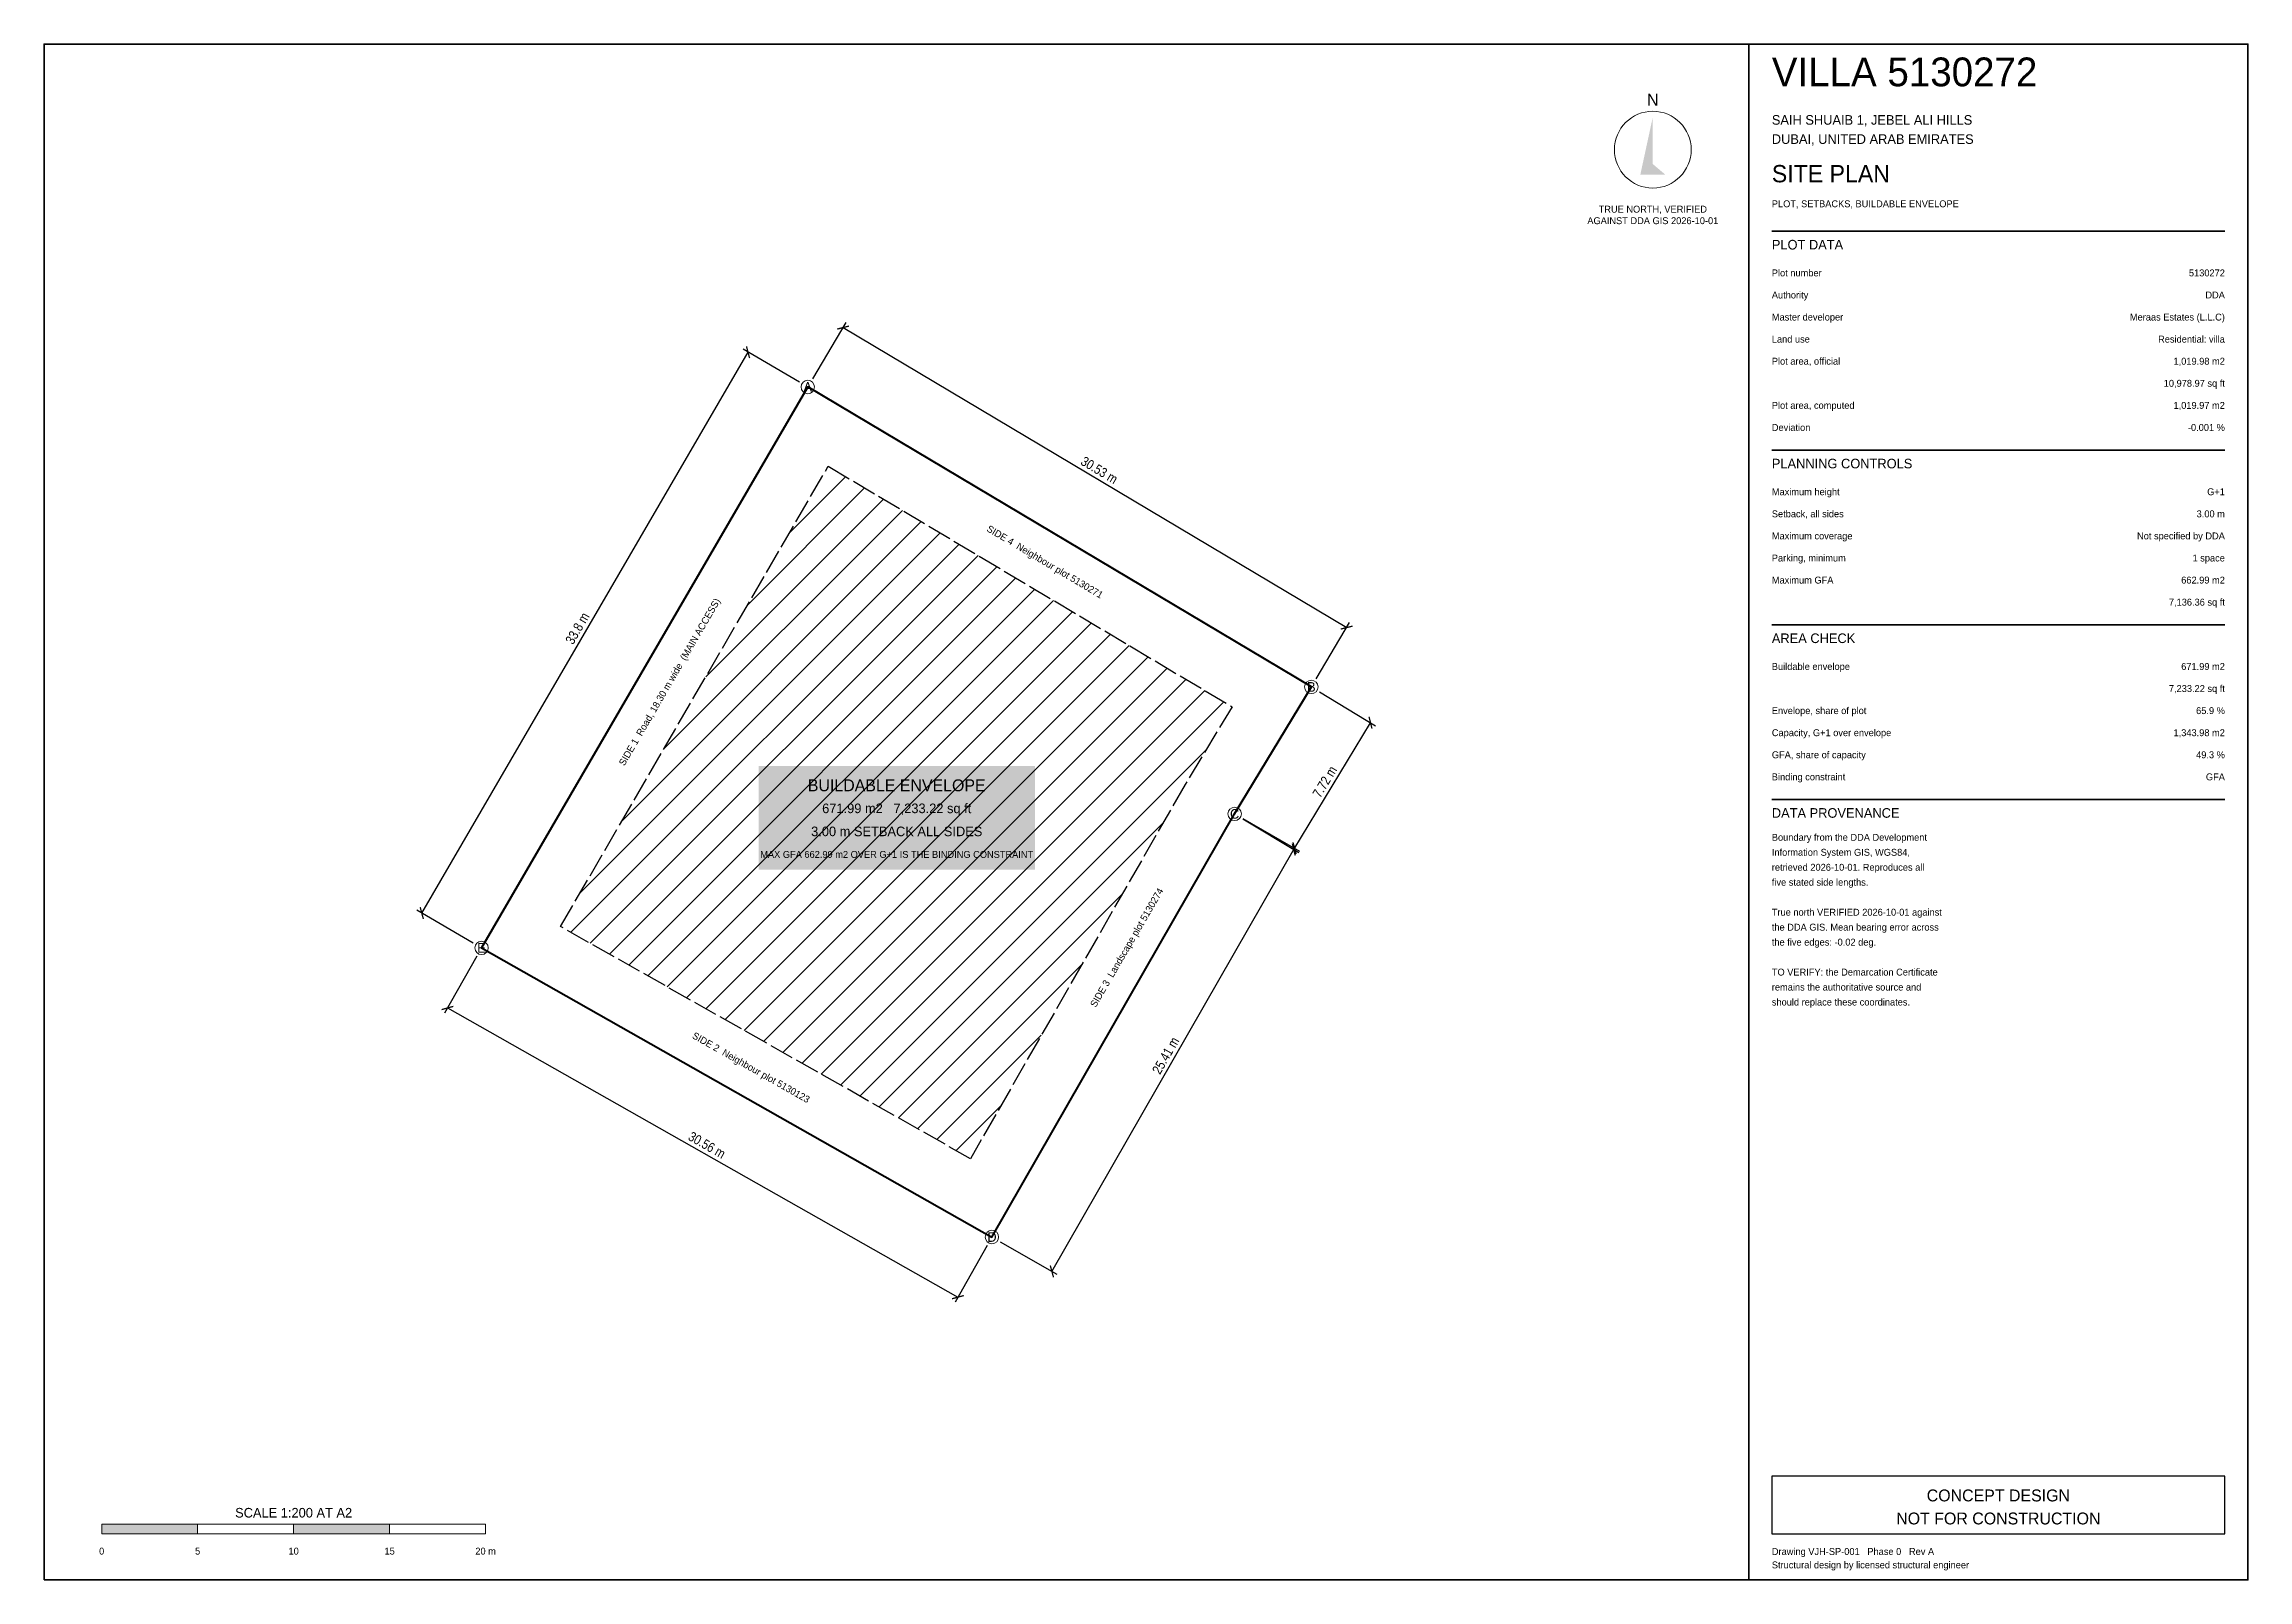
# Model space of a CAD drawing. Header units: metres. Extents: x 2 to 117, y 2 to 82.
import ezdxf
from ezdxf.enums import TextEntityAlignment as Align

# ---------------------------------------------------------------- set-up
doc = ezdxf.new("R2010")
doc.units = ezdxf.units.M
doc.linetypes.add('DASHED', pattern=[1.524, 1.27, -0.254])
doc.linetypes.add('DASHED2', pattern=[0.762, 0.635, -0.127])
for name, color, linetype, lineweight in [('DIMENSIONS', 4, 'Continuous', 13), ('ENVELOPE-HATCH', 253, 'Continuous', 5), ('NEIGHBOURS', 8, 'DASHED2', 9), ('NORTH-SCALE', 7, 'Continuous', 18), ('PLOT-BOUNDARY', 1, 'Continuous', 50), ('SETBACK-LINE', 2, 'DASHED', 25), ('SHEET', 7, 'Continuous', 35), ('STAMP', 1, 'Continuous', 25), ('TEXT', 7, 'Continuous', 13)]:
    doc.layers.add(name, color=color, linetype=linetype, lineweight=lineweight)
doc.styles.add('OpenSansCondensed-Light', font='OpenSansCondensed-Light.ttf')
doc.dimstyles.new('EZDXF', dxfattribs={"dimtxt": 0.25, "dimasz": 0.175, "dimexe": 0.375, "dimexo": 0.125, "dimgap": 0.1, "dimtad": 1, "dimlfac": 100, "dimzin": 12, "dimdsep": 46, "dimtxsty": 'OpenSansCondensed-Light', "dimblk": 'ARCHTICK', "dimcen": 2.5, "dimazin": 3, "dimtfac": 0.5, "dimtmove": 2, "dimatfit": 3})

# ---------------------------------------------------------------- blocks, each defined once
blk = doc.blocks.new('_ARCHTICK')
at = {"color": 0, "linetype": 'BYBLOCK', "const_width": 0.15}
blk.add_lwpolyline([(-0.5, -0.5), (0.5, 0.5)], dxfattribs=at)

msp = doc.modelspace()

# ---------------------------------------------------------------- hatches: boundary and pattern name
at = {"layer": 'ENVELOPE-HATCH'}
h = msp.add_hatch(dxfattribs=at)
h.set_pattern_fill('ANSI31', scale=0.35)
h.paths.add_polyline_path([(28.906, 36.038), (42.85, 60.011), (63.884, 47.482), (61.432, 43.425), (50.257, 23.941), (28.906, 36.038)])
h = msp.add_hatch(color=255, dxfattribs=at)
h.dxf.hatch_style = 1
h.paths.add_polyline_path([(39.215, 38.99), (53.615, 38.99), (53.615, 44.39), (39.215, 44.39)])
at = {"layer": 'NORTH-SCALE'}
for points in [[(5, 4.4), (10, 4.4), (10, 4.9), (5, 4.9)], [(15, 4.4), (20, 4.4), (20, 4.9), (15, 4.9)]]:
    msp.add_hatch(color=7, dxfattribs=at).paths.add_polyline_path(points)

# ---------------------------------------------------------------- linework, layer by layer
for points in [[(5, 4.4), (10, 4.4), (10, 4.9), (5, 4.9)], [(10, 4.4), (15, 4.4), (15, 4.9), (10, 4.9)], [(15, 4.4), (20, 4.4), (20, 4.9), (15, 4.9)], [(20, 4.4), (25, 4.4), (25, 4.9), (20, 4.9)]]:
    msp.add_lwpolyline(points, close=True, dxfattribs=at)
msp.add_circle((85.8, 76.5), 2, dxfattribs=at)
msp.add_solid([(85.8, 78.2), (85.15, 75.2), (85.8, 75.75), (86.45, 75.2)], dxfattribs=at)
at = {"layer": 'PLOT-BOUNDARY'}
msp.add_lwpolyline([(24.787, 34.923), (51.375, 19.86), (64.017, 41.903), (68.013, 48.514), (41.781, 64.14), (24.787, 34.923)], close=True, dxfattribs=at)
at = {"layer": 'SETBACK-LINE'}
msp.add_lwpolyline([(28.906, 36.038), (42.85, 60.011), (63.884, 47.482), (61.432, 43.425), (50.257, 23.941), (28.906, 36.038)], close=True, dxfattribs=at)
at = {"layer": 'SHEET'}
for p, q in [((90.8, 2), (90.8, 82)), ((92, 72.25), (115.6, 72.25)), ((92, 60.85), (115.6, 60.85)), ((92, 51.75), (115.6, 51.75)), ((92, 42.65), (115.6, 42.65))]:
    msp.add_line(p, q, dxfattribs=at)
msp.add_lwpolyline([(2, 2), (116.8, 2), (116.8, 82), (2, 82)], close=True, dxfattribs=at)
at = {"layer": 'STAMP'}
msp.add_lwpolyline([(92, 4.4), (115.6, 4.4), (115.6, 7.4), (92, 7.4)], close=True, dxfattribs=at)
at = {"layer": 'TEXT'}
for centre in [(41.781, 64.14), (68.013, 48.514), (64.017, 41.903), (24.787, 34.923), (51.375, 19.86)]:
    msp.add_circle(centre, 0.35, dxfattribs=at)

# ---------------------------------------------------------------- texts
at = {"layer": 'NEIGHBOURS'}
for s, rotation, p in [('SIDE 4  Neighbour plot 5130271', -30.78161, (54.137, 55.034)), ('SIDE 1  Road, 18.30 m wide  (MAIN ACCESS)', 59.81568, (34.581, 48.777)), ('SIDE 3  Landscape plot 5130274', 59.85833, (58.397, 34.94)), ('SIDE 2  Neighbour plot 5130123', 330.46698, (38.828, 28.692))]:
    msp.add_text(s, height=0.36, rotation=rotation, dxfattribs=at).set_placement(p, align=Align.MIDDLE_CENTER)
at = {"layer": 'NORTH-SCALE'}
msp.add_text('N', height=0.62, dxfattribs=at).set_placement((85.8, 79.1), align=Align.MIDDLE_CENTER)
at = {"layer": 'STAMP'}
for s, p in [('CONCEPT DESIGN', (103.8, 6.4)), ('NOT FOR CONSTRUCTION', (103.8, 5.2))]:
    msp.add_text(s, height=0.62, dxfattribs=at).set_placement(p, align=Align.MIDDLE_CENTER)
at = {"layer": 'TEXT'}
for s, height, p in [('VILLA 5130272', 1.5, (92, 79.8)), ('SAIH SHUAIB 1, JEBEL ALI HILLS', 0.5, (92, 77.8)), ('DUBAI, UNITED ARAB EMIRATES', 0.5, (92, 76.8)), ('SITE PLAN', 0.9, (92, 74.8)), ('PLOT, SETBACKS, BUILDABLE ENVELOPE', 0.36, (92, 73.5)), ('PLOT DATA', 0.5, (92, 71.3)), ('Plot number', 0.36, (92, 69.9)), ('Authority', 0.36, (92, 68.75)), ('Master developer', 0.36, (92, 67.6)), ('Land use', 0.36, (92, 66.45)), ('Plot area, official', 0.36, (92, 65.3)), ('Plot area, computed', 0.36, (92, 63)), ('Deviation', 0.36, (92, 61.85)), ('PLANNING CONTROLS', 0.5, (92, 59.9)), ('Maximum height', 0.36, (92, 58.5)), ('Setback, all sides', 0.36, (92, 57.35)), ('Maximum coverage', 0.36, (92, 56.2)), ('Parking, minimum', 0.36, (92, 55.05)), ('Maximum GFA', 0.36, (92, 53.9)), ('AREA CHECK', 0.5, (92, 50.8)), ('Buildable envelope', 0.36, (92, 49.4)), ('Envelope, share of plot', 0.36, (92, 47.1)), ('Capacity, G+1 over envelope', 0.36, (92, 45.95)), ('GFA, share of capacity', 0.36, (92, 44.8)), ('Binding constraint', 0.36, (92, 43.65)), ('DATA PROVENANCE', 0.5, (92, 41.7)), ('Boundary from the DDA Development', 0.36, (92, 40.5)), ('retrieved 2026-10-01. Reproduces all', 0.36, (92, 38.94)), ('Information System GIS, WGS84,', 0.36, (92, 39.72)), ('five stated side lengths.', 0.36, (92, 38.16)), ('True north VERIFIED 2026-10-01 against', 0.36, (92, 36.6)), ('the DDA GIS. Mean bearing error across', 0.36, (92, 35.82)), ('the five edges: -0.02 deg.', 0.36, (92, 35.04)), ('TO VERIFY: the Demarcation Certificate', 0.36, (92, 33.48)), ('should replace these coordinates.', 0.36, (92, 31.92)), ('remains the authoritative source and', 0.36, (92, 32.7)), ('Drawing VJH-SP-001   Phase 0   Rev A', 0.36, (92, 3.3)), ('Structural design by licensed structural engineer', 0.36, (92, 2.6))]:
    msp.add_text(s, height=height, dxfattribs=at).set_placement(p)
for s, height, p in [('TRUE NORTH, VERIFIED', 0.36, (85.8, 73.4)), ('AGAINST DDA GIS 2026-10-01', 0.36, (85.8, 72.8)), ('A', 0.5, (41.781, 64.14)), ('B', 0.5, (68.013, 48.514)), ('BUILDABLE ENVELOPE', 0.62, (46.415, 43.39)), ('671.99 m2   7,233.22 sq ft', 0.5, (46.415, 42.19)), ('C', 0.5, (64.017, 41.903)), ('3.00 m SETBACK ALL SIDES', 0.5, (46.415, 40.99)), ('MAX GFA 662.99 m2 OVER G+1 IS THE BINDING CONSTRAINT', 0.36, (46.415, 39.79)), ('E', 0.5, (24.787, 34.923)), ('D', 0.5, (51.375, 19.86)), ('SCALE 1:200 AT A2', 0.5, (15, 5.5)), ('0', 0.36, (5, 3.5)), ('5', 0.36, (10, 3.5)), ('10', 0.36, (15, 3.5)), ('15', 0.36, (20, 3.5)), ('20 m', 0.36, (25, 3.5))]:
    msp.add_text(s, height=height, dxfattribs=at).set_placement(p, align=Align.MIDDLE_CENTER)
for s, p in [('5130272', (115.6, 69.9)), ('DDA', (115.6, 68.75)), ('Meraas Estates (L.L.C)', (115.6, 67.6)), ('Residential: villa', (115.6, 66.45)), ('1,019.98 m2', (115.6, 65.3)), ('10,978.97 sq ft', (115.6, 64.15)), ('1,019.97 m2', (115.6, 63)), ('-0.001 %', (115.6, 61.85)), ('G+1', (115.6, 58.5)), ('3.00 m', (115.6, 57.35)), ('Not specified by DDA', (115.6, 56.2)), ('1 space', (115.6, 55.05)), ('662.99 m2', (115.6, 53.9)), ('7,136.36 sq ft', (115.6, 52.75)), ('671.99 m2', (115.6, 49.4)), ('7,233.22 sq ft', (115.6, 48.25)), ('65.9 %', (115.6, 47.1)), ('1,343.98 m2', (115.6, 45.95)), ('49.3 %', (115.6, 44.8)), ('GFA', (115.6, 43.65))]:
    msp.add_text(s, height=0.36, dxfattribs=at).set_placement(p, align=Align.RIGHT)

# ---------------------------------------------------------------- dimensions: what is measured, and where the dimension line sits
at = {"layer": 'DIMENSIONS'}
for base, p1, p2, angle in [((43.623, 67.233), (41.781, 64.14), (68.013, 48.514), 329.21839), ((21.675, 36.733), (24.787, 34.923), (41.781, 64.14), 59.81568), ((67.098, 40.041), (64.017, 41.903), (68.013, 48.514), 58.84926), ((54.498, 18.069), (51.375, 19.86), (64.017, 41.903), 60.16506), ((23.012, 31.791), (24.787, 34.923), (51.375, 19.86), 330.46698)]:
    msp.add_linear_dim(base=base, p1=p1, p2=p2, angle=angle, dimstyle='EZDXF', override={"dimtxt": 0.5, "dimasz": 0.45, "dimexe": 0.3, "dimexo": 0.5, "dimgap": 0.2, "dimdec": 2, "dimlfac": 1, "dimpost": '<> m', "dimclrt": 4}, dxfattribs=at).render()

doc.saveas('drawing.dxf')
